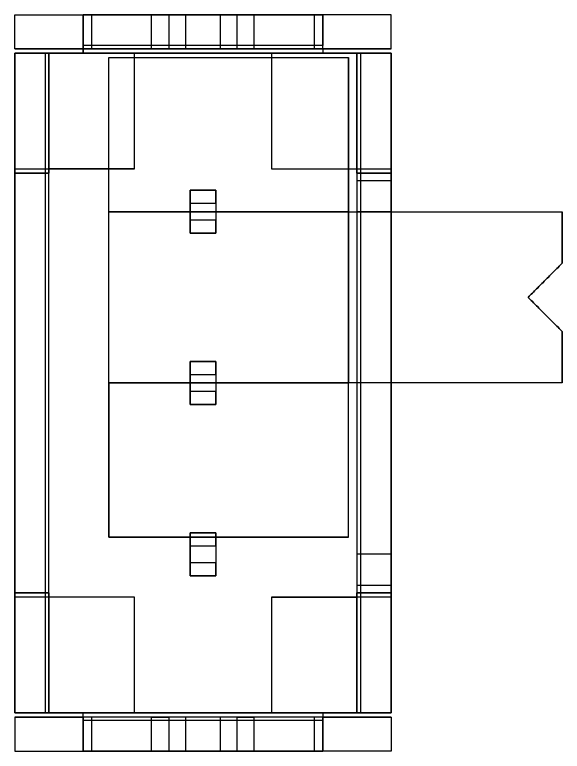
# Model space of a CAD drawing. Header units: millimetres. Extents: x -272 to 522, y -39 to 39.
# Drawn here: x -37.5 to -31.1, y 1.4 to 10 of the extents above; entities that cross this region are included whole.
import ezdxf

# ---------------------------------------------------------------- set-up
doc = ezdxf.new("R2010")
doc.units = ezdxf.units.MM
doc.layers.add('_BLOCK$Slide_SPDT_Angled', color=7, linetype='Continuous', true_color=0x000000)
doc.layers.add('PCB_item$power_switch', color=7, linetype='Continuous', true_color=0x000000)
doc.layers.get('PCB_item$power_switch').off()

# ---------------------------------------------------------------- blocks, each defined once
blk = doc.blocks.new('SW_Slide_SPDT_Angled_CK_OS102011MA1Q')
at = {"layer": '_BLOCK$Slide_SPDT_Angled', "color": 254, "true_color": 0xcccccc, "extrusion": (1, 0, 0)}
for centre, start, end in [((1.84, 4.34, -1.85), 0, 90), ((1.84, 0.76, -1.85), 270, 0), ((1.84, 0.76, 4.5), 270, 0), ((1.84, 4.34, 5.85), 0, 90), ((-1.84, 0.76, -1.85), 180, 270), ((-1.84, 0.76, 4.5), 180, 270)]:
    blk.add_arc(centre, 0.36, start, end, dxfattribs=at)
at = {"layer": '_BLOCK$Slide_SPDT_Angled', "color": 254, "true_color": 0xcccccc, "extrusion": (-1, 0, 0)}
for centre, radius, start, end in [((-1.84, 0.76, 0.5), 0.36, 180, 270), ((-1.84, 0.76, -5.85), 0.36, 180, 270), ((-0.85, 0, 2.3), 0.45, 0, 180), ((-0.85, 0, 1.9), 0.45, 0, 180), ((-0.85, 0, -5.9), 0.45, 0, 180), ((-0.85, 0, -6.3), 0.45, 0, 180), ((0.85, 0, 2.3), 0.45, 0, 180), ((0.85, 0, 1.9), 0.45, 0, 180), ((0.85, 0, -5.9), 0.45, 0, 180), ((0.85, 0, -6.3), 0.45, 0, 180), ((1.84, 4.34, 1.85), 0.36, 0, 90), ((1.84, 0.76, 0.5), 0.36, 270, 0), ((1.84, 4.34, -5.85), 0.36, 0, 90), ((1.84, 0.76, -5.85), 0.36, 270, 0)]:
    blk.add_arc(centre, radius, start, end, dxfattribs=at)
at = {"layer": '_BLOCK$Slide_SPDT_Angled', "color": 254, "true_color": 0xcccccc, "extrusion": (0, 1, 0)}
for centre, start, end in [((1.94, 4.34, 1.4), 0, 90), ((1.94, 4.34, -1.4), 0, 90), ((0.36, 1.76, -2.2), 180, 270), ((-4.36, 1.76, -2.2), 270, 0)]:
    blk.add_arc(centre, 0.36, start, end, dxfattribs=at)
at = {"layer": '_BLOCK$Slide_SPDT_Angled', "color": 254, "true_color": 0xcccccc, "extrusion": (0, -1, 0)}
for centre, start, end in [((5.94, 4.34, -1.4), 360, 90), ((5.94, 4.34, 1.4), 360, 90), ((-0.36, 1.76, 1.8), 270, 0), ((4.36, 1.76, 1.8), 180, 270)]:
    blk.add_arc(centre, 0.36, start, end, dxfattribs=at)
at = {"layer": '_BLOCK$Slide_SPDT_Angled', "color": 254, "true_color": 0xcccccc}
for points in [[(-1.9, 2.2, 3.9), (-2.3, 2.2, 3.9)], [(-2.3, 2.2, 3.9), (-2.3, 1.4, 3.9)], [(-2.3, 2.2, 3.9), (-2.3, 2.2)], [(-2.3, 2.2), (-2.3, 1.4)], [(-1.9, 2.2), (-2.3, 2.2)], [(-1.9, 1.4, 3.9), (-1.9, 2.2, 3.9)], [(-1.9, 2.2, 3.9), (-1.9, 2.2)], [(-1.9, 2.2), (-1.9, 1.4)], [(-1.85, 1.8, 4.3), (-1.85, 2.2, 4.3)], [(-1.85, 2.2, 4.3), (-1.85, 2.2, 4.34)], [(5.85, 2.2, 4.34), (-1.85, 2.2, 4.34)], [(-1.85, 2.2, 4.3), (5.85, 2.2, 4.3)], [(-1.85, 1.8, 1.4), (-1.85, 2.2, 1.4)], [(-1.85, 2.2, 1.4), (-1.85, 2.2, 4.3)], [(-0.5, 2.2, 1.4), (-1.85, 2.2, 1.4)], [(-1.85, 1.8, 0.8), (-1.85, 2.2, 0.8)], [(-1.85, 2.2, 0.8), (-1.85, 2.2, 1.4)], [(-1.85, 2.2, 0.8), (-0.5, 2.2, 0.8)], [(-1.85, 2.2, 0.76), (-1.85, 2.2, 0.8)], [(-1.85, 2.2, 0.76), (-0.5, 2.2, 0.76)], [(4.5, 2.2, 1.4), (-0.5, 2.2, 1.4)], [(-0.5, 2.2, 1.4), (-0.5, 1.8, 1.4)], [(-0.5, 2.2, 1.4), (-0.5, 2.2, 0.8)], [(-0.5, 2.2, 0.8), (-0.5, 1.8, 0.8)], [(-0.5, 2.2, 0.8), (-0.5, 2.2, 0.76)], [(-0.45, 1.8, 1.4), (-0.45, 2.2, 1.4)], [(-0.45, 2.2, 1.4), (-0.45, 2.2, 0.8)], [(-0.45, 2.2, 0.8), (-0.45, 1.8, 0.8)], [(-0.45, 2.2, 1.4), (4.45, 2.2, 1.4)], [(4.45, 2.2, 0.8), (-0.45, 2.2, 0.8)], [(4.45, 2.2, 1.4), (4.45, 2.2, 0.8)], [(4.45, 2.2, 1.4), (4.45, 1.8, 1.4)], [(4.45, 1.8, 0.8), (4.45, 2.2, 0.8)], [(4.5, 1.8, 1.4), (4.5, 2.2, 1.4)], [(5.85, 2.2, 1.4), (4.5, 2.2, 1.4)], [(4.5, 1.8, 0.8), (4.5, 2.2, 0.8)], [(4.5, 2.2, 0.8), (4.5, 2.2, 1.4)], [(4.5, 2.2, 0.8), (5.85, 2.2, 0.8)], [(4.5, 2.2, 0.76), (4.5, 2.2, 0.8)], [(4.5, 2.2, 0.76), (5.85, 2.2, 0.76)], [(5.85, 1.8, 4.3), (5.85, 2.2, 4.3)], [(5.85, 2.2, 4.3), (5.85, 2.2, 4.34)], [(5.85, 1.8, 1.4), (5.85, 2.2, 1.4)], [(5.85, 2.2, 1.4), (5.85, 2.2, 4.3)], [(5.85, 2.2, 1.4), (5.85, 2.2, 0.8)], [(5.85, 2.2, 0.8), (5.85, 1.8, 0.8)], [(5.85, 2.2, 0.8), (5.85, 2.2, 0.76)], [(5.9, 1.4, 3.9), (5.9, 2.2, 3.9)], [(5.9, 2.2, 3.9), (6.3, 2.2, 3.9)], [(5.9, 2.2, 3.9), (5.9, 2.2)], [(5.9, 2.2), (5.9, 1.4)], [(5.9, 2.2), (6.3, 2.2)], [(6.3, 2.2, 3.9), (6.3, 1.4, 3.9)], [(6.3, 2.2, 3.9), (6.3, 2.2)], [(6.3, 2.2), (6.3, 1.4)], [(5.85, 1.84, 4.7), (-1.85, 1.84, 4.7)], [(-1.85, 1.84, 4.7), (-1.85, 1.8, 4.7)], [(-1.85, 1.8, 0.4), (-1.85, 1.84, 0.4)], [(-0.5, 1.84, 0.4), (-1.85, 1.84, 0.4)], [(-0.5, 1.84, 0.4), (-0.5, 1.8, 0.4)], [(4.5, 1.8, 0.4), (4.5, 1.84, 0.4)], [(5.85, 1.84, 0.4), (4.5, 1.84, 0.4)], [(5.85, 1.8, 4.7), (5.85, 1.84, 4.7)], [(5.85, 1.84, 0.4), (5.85, 1.8, 0.4)], [(-1.85, 1.8, 4.7), (-1.85, 1.4, 4.7)], [(5.85, 1.8, 4.7), (-1.85, 1.8, 4.7)], [(-1.85, 1.8, 4.7), (-1.85, 1.8, 4.3)], [(-1.85, 1.8, 4.3), (-1.85, 1.4, 4.3)], [(5.85, 1.8, 4.3), (-1.85, 1.8, 4.3)], [(-0.5, 1.8, 1.4), (-1.85, 1.8, 1.4)], [(-1.85, 1.8, 1.4), (-1.85, 1.8, 4.3)], [(-0.5, 1.8, 0.8), (-1.85, 1.8, 0.8)], [(-1.85, 1.8, 0.8), (-1.85, 1.8, 1.4)], [(-1.85, 0.8, 0.8), (-1.85, 1.8, 0.8)], [(-1.85, 1.8, 0.8), (-1.85, 1.8, 0.4)], [(-1.85, 0.8, 0.4), (-1.85, 1.8, 0.4)], [(-1.85, 1.8, 0.4), (-0.5, 1.8, 0.4)], [(-1.85, 1.8, 0.8), (-1.85, 1.8, 1.4)], [(-1.85, 1.8, 1.4), (-0.45, 1.8, 1.4)], [(-0.45, 1.8, 0.8), (-1.85, 1.8, 0.8)], [(-1.85, -1.8, 1.4), (-1.85, 1.8, 1.4)], [(-1.85, 1.8, 0.8), (-1.85, -1.8, 0.8)], [(4.5, 1.8, 1.4), (-0.5, 1.8, 1.4)], [(-0.5, 1.8, 1.4), (-0.5, 1.8, 0.8)], [(-0.5, 1.8, 0.8), (-0.5, 0.8, 0.8)], [(-0.5, 1.8, 0.4), (-0.5, 1.8, 0.8)], [(-0.5, 0.8, 0.4), (-0.5, 1.8, 0.4)], [(-0.45, 1.8, 1.4), (-0.45, 1.8, 0.8)], [(4.45, 1.8, 1.4), (4.45, 1.8, 0.8)], [(4.45, 1.8, 1.4), (5.85, 1.8, 1.4)], [(5.85, 1.8, 0.8), (4.45, 1.8, 0.8)], [(5.85, 1.8, 1.4), (4.5, 1.8, 1.4)], [(5.85, 1.8, 0.8), (4.5, 1.8, 0.8)], [(4.5, 1.8, 0.8), (4.5, 1.8, 1.4)], [(4.5, 0.8, 0.8), (4.5, 1.8, 0.8)], [(4.5, 1.8, 0.8), (4.5, 1.8, 0.4)], [(4.5, 0.8, 0.4), (4.5, 1.8, 0.4)], [(4.5, 1.8, 0.4), (5.85, 1.8, 0.4)], [(5.85, 1.4, 4.7), (5.85, 1.8, 4.7)], [(5.85, 1.4, 4.3), (5.85, 1.8, 4.3)], [(5.85, 1.8, 4.7), (5.85, 1.8, 4.3)], [(5.85, 1.8, 4.3), (5.85, 1.8, 1.4)], [(5.85, 1.8, 1.4), (5.85, 1.8, 0.8)], [(5.85, 1.8, 0.8), (5.85, 0.8, 0.8)], [(5.85, 1.8, 0.4), (5.85, 1.8, 0.8)], [(5.85, 0.8, 0.4), (5.85, 1.8, 0.4)], [(5.85, 1.8, 1.4), (5.85, 1.8, 0.8)], [(5.85, 1.8, 1.4), (5.85, -1.8, 1.4)], [(5.85, -1.8, 0.8), (5.85, 1.8, 0.8)], [(-1.9, 1.4, 4.3), (-2.3, 1.4, 4.3)], [(-2.3, 1.4, 4.3), (-2.3, 1.4, 4.34)], [(-2.3, 1.4, 4.34), (-2.3, -1.4, 4.34)], [(-2.3, 1.4, 4.3), (-2.3, -1.4, 4.3)], [(-1.9, 1.4, 3.9), (-2.3, 1.4, 3.9)], [(-2.3, 1.4, 3.9), (-2.3, 1.4, 4.3)], [(-2.3, -1.4, 3.9), (-2.3, 1.4, 3.9)], [(-2.3, 1.3), (-2.3, 1.4)], [(-2.3, 1.4), (-2.3, 1.4, 3.9)], [(-2.3, 1.4), (-1.9, 1.4)], [(-1.94, 1.4, 4.7), (-1.9, 1.4, 4.7)], [(-1.94, -1.4, 4.7), (-1.94, 1.4, 4.7)], [(-1.9, 1.4, 4.7), (-1.9, 1.4, 4.3)], [(-1.9, 1.4, 4.7), (-1.9, -1.4, 4.7)], [(-1.85, 1.4, 4.7), (-1.9, 1.4, 4.7)], [(-1.9, 1.4, 4.3), (-1.85, 1.4, 4.3)], [(-1.9, 1.4, 4.3), (-1.9, 1.4, 3.9)], [(-1.9, 1.4, 4.3), (-1.9, -1.4, 4.3)], [(-1.9, -1.4, 3.9), (-1.9, 1.4, 3.9)], [(-1.9, 1.3), (-1.9, 1.4)], [(-1.9, 1.4), (-1.9, 1.4, 3.9)], [(-1.85, 1.4, 4.3), (-1.85, 1.4, 4.7)], [(5.9, 1.4, 4.7), (5.85, 1.4, 4.7)], [(5.9, 1.4, 4.3), (5.85, 1.4, 4.3)], [(5.85, 1.4, 4.3), (5.85, 1.4, 4.7)], [(5.9, -1.4, 4.7), (5.9, 1.4, 4.7)], [(5.9, -1.4, 4.3), (5.9, 1.4, 4.3)], [(5.9, 1.4, 4.3), (5.9, 1.4, 4.7)], [(5.94, 1.4, 4.7), (5.9, 1.4, 4.7)], [(5.9, -1.4, 3.9), (5.9, 1.4, 3.9)], [(5.9, 1.4, 3.9), (5.9, 1.4, 4.3)], [(5.9, 1.4, 4.3), (6.3, 1.4, 4.3)], [(5.9, 1.4, 3.9), (6.3, 1.4, 3.9)], [(5.9, 1.3), (5.9, 1.4)], [(5.9, 1.4), (5.9, 1.4, 3.9)], [(5.9, 1.4), (6.3, 1.4)], [(5.94, -1.4, 4.7), (5.94, 1.4, 4.7)], [(6.3, 1.4, 4.3), (6.3, 1.4, 4.34)], [(6.3, -1.4, 4.34), (6.3, 1.4, 4.34)], [(6.3, 1.4, 3.9), (6.3, 1.4, 4.3)], [(6.3, 1.4, 4.3), (6.3, -1.4, 4.3)], [(6.3, -1.4, 3.9), (6.3, 1.4, 3.9)], [(6.3, 1.4), (6.3, 1.3)], [(6.3, 1.4), (6.3, 1.4, 3.9)], [(-1.9, 1.3), (-2.3, 1.3)], [(6.3, 1.3), (5.9, 1.3)], [(0, 1.1, 3.6), (-1.8, 1.1, 3.6)], [(-1.8, 1.1, 3.6), (-1.8, -1.7, 3.6)], [(0, 1.1, 1.6), (-1.8, 1.1, 1.6)], [(-1.8, 1.1, 1.6), (-1.8, 1.1, 3.6)], [(-1.8, 1.1, 1.6), (-1.8, -1.7, 1.6)], [(0, 1.1, 3.6), (0, -1.7, 3.6)], [(2, 1.1, 3.6), (0, 1.1, 3.6)], [(2, 1.1, 1.6), (0, 1.1, 1.6)], [(0, 1.1, 1.6), (0, 1.1, 3.6)], [(0, -1.7, 1.6), (0, 1.1, 1.6)], [(2, -1.7, 3.6), (2, 1.1, 3.6)], [(2, 1.1, 3.6), (3.8, 1.1, 3.6)], [(2, 1.1, 3.6), (2, 1.1, 1.6)], [(3.8, 1.1, 1.6), (2, 1.1, 1.6)], [(2, 1.1, 1.6), (2, -1.7, 1.6)], [(3.8, 1.1, 3.6), (3.8, -1.7, 3.6)], [(3.8, 1.1, 3.6), (3.8, 1.1, 1.6)], [(3.8, -1.7, 1.6), (3.8, 1.1, 1.6)], [(-0.5, 0.8, 0.8), (-1.85, 0.8, 0.8)], [(-1.85, 0.8, 0.8), (-1.85, 0.8, 0.4)], [(-0.5, 0.8, 0.4), (-1.85, 0.8, 0.4)], [(-0.5, 0.8, 0.8), (-0.5, 0.8, 0.4)], [(5.85, 0.8, 0.8), (4.5, 0.8, 0.8)], [(4.5, 0.8, 0.8), (4.5, 0.8, 0.4)], [(5.85, 0.8, 0.4), (4.5, 0.8, 0.4)], [(5.85, 0.8, 0.8), (5.85, 0.8, 0.4)], [(-2.3, 0.6, -1.5), (-2.3, 0.4)], [(-1.9, 0.6, -1.5), (-2.3, 0.6, -1.5)], [(-2.3, 0.2, -2.8), (-2.3, 0.6, -1.5)], [(-1.9, 0.6, -1.5), (-1.9, 0.4)], [(-1.9, 0.2, -2.8), (-1.9, 0.6, -1.5)], [(5.9, 0.6, -1.5), (5.9, 0.4)], [(6.3, 0.6, -1.5), (5.9, 0.6, -1.5)], [(5.9, 0.2, -2.8), (5.9, 0.6, -1.5)], [(6.3, 0.4), (6.3, 0.6, -1.5)], [(6.3, 0.6, -1.5), (6.3, 0.2, -2.8)], [(-2.3, -0.4), (-2.3, 0.4)], [(-2.3, 0.4), (-1.9, 0.4)], [(-1.9, -0.4), (-1.9, 0.4)], [(5.9, -0.4), (5.9, 0.4)], [(5.9, 0.4), (6.3, 0.4)], [(6.3, -0.4), (6.3, 0.4)], [(-2.3, -0.2, -2.8), (-2.3, 0.2, -2.8)], [(-1.9, 0.2, -2.8), (-2.3, 0.2, -2.8)], [(-1.9, -0.2, -2.8), (-1.9, 0.2, -2.8)], [(5.9, -0.2, -2.8), (5.9, 0.2, -2.8)], [(6.3, 0.2, -2.8), (5.9, 0.2, -2.8)], [(6.3, -0.2, -2.8), (6.3, 0.2, -2.8)], [(-0.25, 0.15, 0.8), (-0.25, 0.15, -2.65)], [(0.25, 0.15, 0.8), (-0.25, 0.15, 0.8)], [(-0.25, -0.15, -2.65), (-0.25, 0.15, -2.65)], [(-0.25, 0.15, 0.8), (-0.25, -0.15, 0.8)], [(-0.25, 0.15, -2.65), (-0.1, 0.15, -2.8)], [(-0.1, 0.15, -2.8), (0.1, 0.15, -2.8)], [(-0.1, 0.15, -2.8), (-0.1, -0.15, -2.8)], [(0.1, -0.15, -2.8), (0.1, 0.15, -2.8)], [(0.1, 0.15, -2.8), (0.25, 0.15, -2.65)], [(0.25, 0.15, -2.65), (0.25, 0.15, 0.8)], [(0.25, -0.15, 0.8), (0.25, 0.15, 0.8)], [(0.25, 0.15, -2.65), (0.25, -0.15, -2.65)], [(1.75, 0.15, 0.8), (1.75, 0.15, -2.65)], [(2.25, 0.15, 0.8), (1.75, 0.15, 0.8)], [(1.75, -0.15, -2.65), (1.75, 0.15, -2.65)], [(1.75, 0.15, 0.8), (1.75, -0.15, 0.8)], [(1.75, 0.15, -2.65), (1.9, 0.15, -2.8)], [(1.9, 0.15, -2.8), (2.1, 0.15, -2.8)], [(1.9, 0.15, -2.8), (1.9, -0.15, -2.8)], [(2.1, -0.15, -2.8), (2.1, 0.15, -2.8)], [(2.1, 0.15, -2.8), (2.25, 0.15, -2.65)], [(2.25, 0.15, -2.65), (2.25, 0.15, 0.8)], [(2.25, -0.15, 0.8), (2.25, 0.15, 0.8)], [(2.25, 0.15, -2.65), (2.25, -0.15, -2.65)], [(3.75, 0.15, 0.8), (3.75, 0.15, -2.65)], [(4.25, 0.15, 0.8), (3.75, 0.15, 0.8)], [(3.75, -0.15, -2.65), (3.75, 0.15, -2.65)], [(3.75, 0.15, 0.8), (3.75, -0.15, 0.8)], [(3.75, 0.15, -2.65), (3.9, 0.15, -2.8)], [(3.9, 0.15, -2.8), (4.1, 0.15, -2.8)], [(3.9, 0.15, -2.8), (3.9, -0.15, -2.8)], [(4.1, -0.15, -2.8), (4.1, 0.15, -2.8)], [(4.1, 0.15, -2.8), (4.25, 0.15, -2.65)], [(4.25, 0.15, -2.65), (4.25, 0.15, 0.8)], [(4.25, -0.15, 0.8), (4.25, 0.15, 0.8)], [(4.25, 0.15, -2.65), (4.25, -0.15, -2.65)], [(-0.25, -0.15, 0.8), (-0.25, -0.15, -2.65)], [(-0.1, -0.15, -2.8), (-0.25, -0.15, -2.65)], [(-0.25, -0.15, 0.8), (0.25, -0.15, 0.8)], [(-0.1, -0.15, -2.8), (0.1, -0.15, -2.8)], [(0.25, -0.15, -2.65), (0.1, -0.15, -2.8)], [(0.25, -0.15, -2.65), (0.25, -0.15, 0.8)], [(1.75, -0.15, 0.8), (1.75, -0.15, -2.65)], [(1.9, -0.15, -2.8), (1.75, -0.15, -2.65)], [(1.75, -0.15, 0.8), (2.25, -0.15, 0.8)], [(1.9, -0.15, -2.8), (2.1, -0.15, -2.8)], [(2.25, -0.15, -2.65), (2.1, -0.15, -2.8)], [(2.25, -0.15, -2.65), (2.25, -0.15, 0.8)], [(3.75, -0.15, 0.8), (3.75, -0.15, -2.65)], [(3.9, -0.15, -2.8), (3.75, -0.15, -2.65)], [(3.75, -0.15, 0.8), (4.25, -0.15, 0.8)], [(3.9, -0.15, -2.8), (4.1, -0.15, -2.8)], [(4.25, -0.15, -2.65), (4.1, -0.15, -2.8)], [(4.25, -0.15, -2.65), (4.25, -0.15, 0.8)], [(-2.3, -0.6, -1.5), (-2.3, -0.2, -2.8)], [(-2.3, -0.2, -2.8), (-1.9, -0.2, -2.8)], [(-1.9, -0.6, -1.5), (-1.9, -0.2, -2.8)], [(5.9, -0.6, -1.5), (5.9, -0.2, -2.8)], [(5.9, -0.2, -2.8), (6.3, -0.2, -2.8)], [(6.3, -0.2, -2.8), (6.3, -0.6, -1.5)], [(-1.9, -0.4), (-2.3, -0.4)], [(-2.3, -0.4), (-2.3, -0.6, -1.5)], [(-1.9, -0.4), (-1.9, -0.6, -1.5)], [(6.3, -0.4), (5.9, -0.4)], [(5.9, -0.4), (5.9, -0.6, -1.5)], [(6.3, -0.6, -1.5), (6.3, -0.4)], [(-1.9, -0.6, -1.5), (-2.3, -0.6, -1.5)], [(6.3, -0.6, -1.5), (5.9, -0.6, -1.5)], [(-1.85, -1.8, 0.8), (-1.85, -0.8, 0.8)], [(-1.85, -0.8, 0.8), (-0.5, -0.8, 0.8)], [(-1.85, -0.8, 0.8), (-1.85, -0.8, 0.4)], [(-1.85, -0.8, 0.4), (-1.85, -1.8, 0.4)], [(-1.85, -0.8, 0.4), (-0.5, -0.8, 0.4)], [(-0.5, -0.8, 0.8), (-0.5, -1.8, 0.8)], [(-0.5, -0.8, 0.8), (-0.5, -0.8, 0.4)], [(-0.5, -0.8, 0.4), (-0.5, -1.8, 0.4)], [(4.5, -1.8, 0.8), (4.5, -0.8, 0.8)], [(4.5, -0.8, 0.8), (5.85, -0.8, 0.8)], [(4.5, -0.8, 0.8), (4.5, -0.8, 0.4)], [(4.5, -0.8, 0.4), (4.5, -1.8, 0.4)], [(4.5, -0.8, 0.4), (5.85, -0.8, 0.4)], [(5.85, -0.8, 0.8), (5.85, -1.8, 0.8)], [(5.85, -0.8, 0.8), (5.85, -0.8, 0.4)], [(5.85, -0.8, 0.4), (5.85, -1.8, 0.4)], [(-2.3, -1.4), (-2.3, -1.3)], [(-2.3, -1.3), (-1.9, -1.3)], [(-1.9, -1.4), (-1.9, -1.3)], [(5.9, -1.4), (5.9, -1.3)], [(5.9, -1.3), (6.3, -1.3)], [(6.3, -1.3), (6.3, -1.4)], [(-2.3, -1.4, 4.3), (-2.3, -1.4, 4.34)], [(-1.9, -1.4, 4.3), (-2.3, -1.4, 4.3)], [(-2.3, -1.4, 4.3), (-2.3, -1.4, 3.9)], [(-1.9, -1.4, 3.9), (-2.3, -1.4, 3.9)], [(-2.3, -1.4, 3.9), (-2.3, -1.4)], [(-2.3, -2.2, 3.9), (-2.3, -1.4, 3.9)], [(-1.9, -1.4), (-2.3, -1.4)], [(-2.3, -2.2), (-2.3, -1.4)], [(-1.9, -1.4, 4.7), (-1.94, -1.4, 4.7)], [(-1.9, -1.4, 4.7), (-1.9, -1.4, 4.3)], [(-1.9, -1.4, 4.7), (-1.85, -1.4, 4.7)], [(-1.9, -1.4, 4.3), (-1.85, -1.4, 4.3)], [(-1.9, -1.4, 4.3), (-1.9, -1.4, 3.9)], [(-1.9, -1.4, 3.9), (-1.9, -1.4)], [(-1.9, -1.4, 3.9), (-1.9, -2.2, 3.9)], [(-1.9, -2.2), (-1.9, -1.4)], [(-1.85, -1.4, 4.7), (-1.85, -1.8, 4.7)], [(-1.85, -1.4, 4.3), (-1.85, -1.8, 4.3)], [(-1.85, -1.4, 4.7), (-1.85, -1.4, 4.3)], [(5.85, -1.4, 4.7), (5.9, -1.4, 4.7)], [(5.85, -1.8, 4.7), (5.85, -1.4, 4.7)], [(5.85, -1.4, 4.3), (5.9, -1.4, 4.3)], [(5.85, -1.8, 4.3), (5.85, -1.4, 4.3)], [(5.85, -1.4, 4.3), (5.85, -1.4, 4.7)], [(5.9, -1.4, 4.7), (5.94, -1.4, 4.7)], [(5.9, -1.4, 4.7), (5.9, -1.4, 4.3)], [(5.9, -1.4, 4.3), (5.9, -1.4, 3.9)], [(5.9, -1.4, 4.3), (6.3, -1.4, 4.3)], [(5.9, -1.4, 3.9), (6.3, -1.4, 3.9)], [(5.9, -1.4, 3.9), (5.9, -1.4)], [(5.9, -1.4, 3.9), (5.9, -2.2, 3.9)], [(6.3, -1.4), (5.9, -1.4)], [(5.9, -2.2), (5.9, -1.4)], [(6.3, -1.4, 4.3), (6.3, -1.4, 4.34)], [(6.3, -1.4, 3.9), (6.3, -1.4, 4.3)], [(6.3, -2.2, 3.9), (6.3, -1.4, 3.9)], [(6.3, -1.4, 3.9), (6.3, -1.4)], [(6.3, -2.2), (6.3, -1.4)], [(-1.8, -1.7, 3.6), (0, -1.7, 3.6)], [(0, -1.7, 1.6), (-1.8, -1.7, 1.6)], [(-1.8, -1.7, 1.6), (-1.8, -1.7, 3.6)], [(0, -1.7, 3.6), (2, -1.7, 3.6)], [(0, -1.7, 3.6), (0, -4.2, 3.6)], [(0, -1.7, 3.6), (0, -1.7, 1.6)], [(2, -1.7, 1.6), (0, -1.7, 1.6)], [(0, -1.7, 1.6), (0, -4.2, 1.6)], [(3.8, -1.7, 3.6), (2, -1.7, 3.6)], [(2, -4.2, 3.6), (2, -1.7, 3.6)], [(3.8, -1.7, 1.6), (2, -1.7, 1.6)], [(2, -1.7, 1.6), (2, -1.7, 3.6)], [(2, -4.2, 1.6), (2, -1.7, 1.6)], [(3.8, -1.7, 3.6), (3.8, -1.7, 1.6)], [(-1.85, -1.8, 4.7), (5.85, -1.8, 4.7)], [(-1.85, -1.8, 4.3), (5.85, -1.8, 4.3)], [(-1.85, -1.8, 4.7), (-1.85, -1.84, 4.7)], [(-1.85, -1.8, 4.7), (-1.85, -1.8, 4.3)], [(-1.85, -1.8, 4.3), (-1.85, -1.8, 1.4)], [(-1.85, -1.8, 1.4), (-0.5, -1.8, 1.4)], [(-1.85, -1.8, 4.3), (-1.85, -2.2, 4.3)], [(-1.85, -1.8, 1.4), (-1.85, -2.2, 1.4)], [(-1.85, -1.8, 1.4), (-1.85, -1.8, 0.8)], [(-1.85, -1.8, 0.8), (-0.5, -1.8, 0.8)], [(-1.85, -2.2, 0.8), (-1.85, -1.8, 0.8)], [(-1.85, -1.84, 0.4), (-1.85, -1.8, 0.4)], [(-1.85, -1.8, 0.4), (-1.85, -1.8, 0.8)], [(-0.5, -1.8, 0.4), (-1.85, -1.8, 0.4)], [(-0.45, -1.8, 1.4), (-1.85, -1.8, 1.4)], [(-1.85, -1.8, 1.4), (-1.85, -1.8, 0.8)], [(-1.85, -1.8, 0.8), (-0.45, -1.8, 0.8)], [(-0.5, -1.8, 1.4), (-0.36, -1.8, 1.4)], [(-0.5, -1.8, 0.8), (-0.5, -1.8, 1.4)], [(-0.5, -1.8, 1.4), (-0.5, -2.2, 1.4)], [(-0.5, -1.8, 0.8), (-0.5, -2.2, 0.8)], [(-0.5, -1.8, 0.8), (-0.5, -1.8, 0.4)], [(-0.5, -1.8, 0.4), (-0.5, -1.84, 0.4)], [(-0.45, -2.2, 1.4), (-0.45, -1.8, 1.4)], [(-0.45, -1.8, 1.4), (-0.45, -1.8, 0.8)], [(-0.45, -1.8, 0.8), (-0.45, -2.2, 0.8)], [(-0.36, -2.2, 1.4), (-0.36, -1.8, 1.4)], [(0, -1.8, 1.76), (0, -1.8, 3.6)], [(0, -1.8, 3.6), (4, -1.8, 3.6)], [(0, -2.2, 3.6), (0, -1.8, 3.6)], [(0, -2.2, 1.76), (0, -1.8, 1.76)], [(4, -1.8, 3.6), (4, -1.8, 1.76)], [(4, -2.2, 1.76), (4, -1.8, 1.76)], [(4, -2.2, 3.6), (4, -1.8, 3.6)], [(4.36, -1.8, 1.4), (4.5, -1.8, 1.4)], [(4.36, -1.8, 1.4), (4.36, -2.2, 1.4)], [(5.85, -1.8, 1.4), (4.45, -1.8, 1.4)], [(4.45, -1.8, 1.4), (4.45, -1.8, 0.8)], [(4.45, -1.8, 0.8), (5.85, -1.8, 0.8)], [(4.45, -1.8, 1.4), (4.45, -2.2, 1.4)], [(4.45, -2.2, 0.8), (4.45, -1.8, 0.8)], [(4.5, -1.8, 1.4), (5.85, -1.8, 1.4)], [(4.5, -2.2, 1.4), (4.5, -1.8, 1.4)], [(4.5, -1.8, 1.4), (4.5, -1.8, 0.8)], [(4.5, -1.8, 0.8), (5.85, -1.8, 0.8)], [(4.5, -2.2, 0.8), (4.5, -1.8, 0.8)], [(4.5, -1.84, 0.4), (4.5, -1.8, 0.4)], [(4.5, -1.8, 0.4), (4.5, -1.8, 0.8)], [(5.85, -1.8, 0.4), (4.5, -1.8, 0.4)], [(5.85, -1.8, 4.3), (5.85, -1.8, 4.7)], [(5.85, -1.84, 4.7), (5.85, -1.8, 4.7)], [(5.85, -1.8, 1.4), (5.85, -1.8, 4.3)], [(5.85, -1.8, 4.3), (5.85, -2.2, 4.3)], [(5.85, -1.8, 0.8), (5.85, -1.8, 1.4)], [(5.85, -1.8, 1.4), (5.85, -2.2, 1.4)], [(5.85, -1.8, 0.8), (5.85, -2.2, 0.8)], [(5.85, -1.8, 0.8), (5.85, -1.8, 0.4)], [(5.85, -1.8, 0.4), (5.85, -1.84, 0.4)], [(5.85, -1.8, 1.4), (5.85, -1.8, 0.8)], [(-1.85, -1.84, 4.7), (5.85, -1.84, 4.7)], [(-1.85, -1.84, 0.4), (-0.5, -1.84, 0.4)], [(4.5, -1.84, 0.4), (5.85, -1.84, 0.4)], [(-1.9, -2.2, 3.9), (-2.3, -2.2, 3.9)], [(-2.3, -2.2, 3.9), (-2.3, -2.2)], [(-1.9, -2.2), (-2.3, -2.2)], [(-1.9, -2.2, 3.9), (-1.9, -2.2)], [(-1.85, -2.2, 4.3), (-1.85, -2.2, 4.34)], [(-1.85, -2.2, 4.34), (5.85, -2.2, 4.34)], [(-1.85, -2.2, 1.4), (-1.85, -2.2, 4.3)], [(5.85, -2.2, 4.3), (-1.85, -2.2, 4.3)], [(-1.85, -2.2, 1.4), (-0.5, -2.2, 1.4)], [(-1.85, -2.2, 1.4), (-1.85, -2.2, 0.8)], [(-0.5, -2.2, 0.8), (-1.85, -2.2, 0.8)], [(-1.85, -2.2, 0.8), (-1.85, -2.2, 0.76)], [(-0.5, -2.2, 0.76), (-1.85, -2.2, 0.76)], [(-0.5, -2.2, 1.4), (-0.36, -2.2, 1.4)], [(-0.5, -2.2, 0.8), (-0.5, -2.2, 1.4)], [(-0.5, -2.2, 0.76), (-0.5, -2.2, 0.8)], [(4.45, -2.2, 1.4), (-0.45, -2.2, 1.4)], [(-0.45, -2.2, 1.4), (-0.45, -2.2, 0.8)], [(-0.45, -2.2, 0.8), (4.45, -2.2, 0.8)], [(4, -2.2, 3.6), (0, -2.2, 3.6)], [(0, -2.2, 3.6), (0, -2.2, 1.76)], [(4, -2.2, 1.76), (4, -2.2, 3.6)], [(4.36, -2.2, 1.4), (4.5, -2.2, 1.4)], [(4.45, -2.2, 1.4), (4.45, -2.2, 0.8)], [(4.5, -2.2, 1.4), (4.5, -2.2, 0.8)], [(4.5, -2.2, 1.4), (5.85, -2.2, 1.4)], [(5.85, -2.2, 0.8), (4.5, -2.2, 0.8)], [(4.5, -2.2, 0.8), (4.5, -2.2, 0.76)], [(5.85, -2.2, 0.76), (4.5, -2.2, 0.76)], [(5.85, -2.2, 4.3), (5.85, -2.2, 4.34)], [(5.85, -2.2, 1.4), (5.85, -2.2, 4.3)], [(5.85, -2.2, 0.8), (5.85, -2.2, 1.4)], [(5.85, -2.2, 0.76), (5.85, -2.2, 0.8)], [(5.9, -2.2, 3.9), (6.3, -2.2, 3.9)], [(5.9, -2.2, 3.9), (5.9, -2.2)], [(5.9, -2.2), (6.3, -2.2)], [(6.3, -2.2, 3.9), (6.3, -2.2)], [(0.6, -4.2, 3.6), (1, -3.8, 3.6)], [(1, -3.8, 1.6), (0.6, -4.2, 1.6)], [(1, -3.8, 3.6), (1.4, -4.2, 3.6)], [(1.4, -4.2, 1.6), (1, -3.8, 1.6)], [(1, -3.8, 1.6), (1, -3.8, 3.6)], [(0, -4.2, 3.6), (0.6, -4.2, 3.6)], [(0, -4.2, 1.6), (0, -4.2, 3.6)], [(0.6, -4.2, 1.6), (0, -4.2, 1.6)], [(0.6, -4.2, 1.6), (0.6, -4.2, 3.6)], [(1.4, -4.2, 3.6), (2, -4.2, 3.6)], [(1.4, -4.2, 1.6), (1.4, -4.2, 3.6)], [(2, -4.2, 1.6), (1.4, -4.2, 1.6)], [(2, -4.2, 3.6), (2, -4.2, 1.6)]]:
    blk.add_open_spline(points, degree=1, dxfattribs=at)

msp = doc.modelspace()

# ---------------------------------------------------------------- block references
at = {"layer": 'PCB_item$power_switch', "xscale": -1, "rotation": 90.00000000000001}
msp.add_blockref('SW_Slide_SPDT_Angled_CK_OS102011MA1Q', (-35.3, 7.6998, 1.65), dxfattribs=at)

doc.saveas('drawing.dxf')
